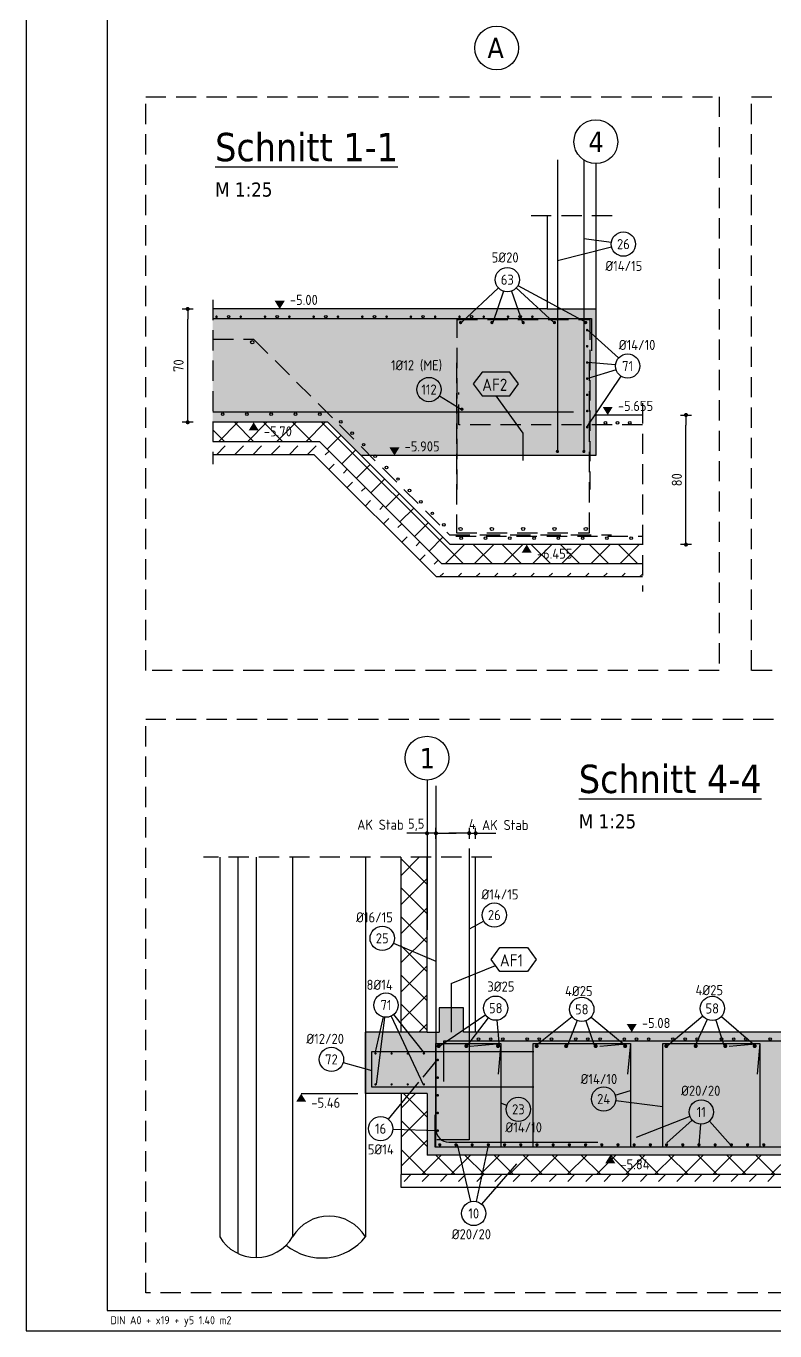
# Model space of a CAD drawing. Extents: x -59 to 99, y -34 to 56.
# Drawn here: x 0 to 9.24, y 0 to 16.12 of the extents above; entities that cross this region are included whole.
import ezdxf
from ezdxf.enums import TextEntityAlignment as Align

# ---------------------------------------------------------------- set-up
doc = ezdxf.new("R2010")
doc.units = 0
doc.header["$LTSCALE"] = 0.5
for name, pattern in [('AUSGEZOGEN', [1000.01, 1000, 0.01]), ('DASHED', [0.75, 0.5, -0.25]), ('GESTRICHELT', [0.75, 0.5, -0.25]), ('STRICHLINIE', [0.75, 0.5, -0.25])]:
    doc.linetypes.add(name, pattern=pattern)
for name, color, linetype in [('ACHSEN', 7, 'Continuous'), ('AFB', 7, 'Continuous'), ('AFU', 7, 'Continuous'), ('BETON', 7, 'Continuous'), ('DETAIL', 7, 'Continuous'), ('grau_mittel', 7, 'Continuous'), ('HILFE', 7, 'Continuous'), ('koten', 7, 'Continuous'), ('MASSE', 7, 'Continuous'), ('RAHMEN', 7, 'Continuous'), ('RND', 7, 'Continuous'), ('SFP_Achsen', 7, 'Continuous'), ('SFP_Dämmung', 7, 'Continuous'), ('SFP_Hilfe', 7, 'Continuous'), ('TEXT', 7, 'Continuous'), ('Verbau', 7, 'Continuous')]:
    doc.layers.add(name, color=color, linetype=linetype)
doc.styles.add('helv', font='tahoma.ttf')
doc.styles.add('txt', font='isocp.shx')
doc.linetypes.add('AFU_50L', pattern='A,0.75,["/",Standard,S=0.2,R=0,X=-0.01,Y=-0.1],0.07,["/",Standard,S=0.2,R=0,X=-0.01,Y=-0.1],0.75', length=1.57)
doc.linetypes.add('AFU_50M', pattern='A,0.45,["/",Standard,S=0.2,R=0,X=-0.01,Y=-0.1],0.07,["/",Standard,S=0.2,R=0,X=-0.01,Y=-0.1],0.45', length=0.97)
doc.dimstyles.new('DOT_I', dxfattribs={"dimscale": 0.5, "dimtxt": 0.25, "dimasz": 0.25, "dimexe": 0.1, "dimexo": 0.3, "dimgap": 0.1, "dimtad": 1, "dimdec": 3, "dimzin": 3, "dimtxsty": 'txt', "dimblk": 'DOT', "dimblk1": 'DOT', "dimblk2": 'DOT', "dimsah": 1, "dimcen": 0.1, "dimse1": 1, "dimse2": 1, "dimazin": 0, "dimtfac": 1, "dimtdec": 4, "dimtix": 1, "dimtmove": 2, "dimatfit": 3, "dimfxl": 0, "dimtvp": 1, "dimtolj": 1, "dimtzin": 0, "dimarcsym": 0})
pattern_1 = [(225, (-24.18365, 12.73367), (0.1796051, -0.1796051), []), (315, (-24.18365, 12.73367), (0.1796051, 0.1796051), [])]

# ---------------------------------------------------------------- blocks, each defined once
blk = doc.blocks.new('okrd_o')
at = {"layer": 'koten', "color": 7, "linetype": 'Continuous'}
blk.add_solid([(-0.125, 0.202), (0.125, 0.202), (0, 0)], dxfattribs=at)
at = {"layer": 'koten', "style": 'txt'}
blk.add_attdef('OKRD', (0.25, 0.1), '', height=0.25, dxfattribs=at)
blk = doc.blocks.new('okrd_u')
at = {"layer": 'koten', "color": 7, "linetype": 'Continuous'}
blk.add_solid([(-0.125, -0.202), (0.125, -0.202), (0, 0)], dxfattribs=at)
at = {"layer": 'koten', "style": 'txt'}
blk.add_attdef('OKRD', (0.25, -0.35), '', height=0.25, dxfattribs=at)
blk = doc.blocks.new('DOT')
at = {"layer": 'MASSE', "color": 7, "linetype": 'Continuous'}
for p, q in [((0, 0), (-1, 0)), ((0, 0.54), (0, -0.54))]:
    blk.add_line(p, q, dxfattribs=at)
at = {"layer": 'MASSE', "color": 7, "linetype": 'Continuous', "const_width": 0.2}
blk.add_lwpolyline([(-0.1, 0, 1), (0.1, 0, 1)], format="xyb", close=True, dxfattribs=at)
blk = doc.blocks.new('*D71')
at = {"layer": 'Defpoints', "color": 0, "linetype": 'AUSGEZOGEN', "transparency": 16777216}
for p in [(8.147, 11.313), (8.147, 11.313), (8.147, 9.713)]:
    blk.add_point(p, dxfattribs=at)
at = {"layer": 'MASSE', "color": 0, "linetype": 'AUSGEZOGEN', "lineweight": -2, "transparency": 16777216}
blk.add_line((8.147, 9.838), (8.147, 11.188), dxfattribs=at)
at = {"layer": 'MASSE', "color": 0, "linetype": 'AUSGEZOGEN', "lineweight": -2, "transparency": 16777216, "xscale": 0.125, "yscale": 0.125, "zscale": 0.125}
for p, rotation in [((8.147, 11.313), 90), ((8.147, 9.713), 270)]:
    blk.add_blockref('DOT', p, dxfattribs=dict(at, rotation=rotation))
at = {"layer": 'MASSE', "color": 0, "linetype": 'AUSGEZOGEN', "transparency": 16777216, "insert": (8.034, 10.513), "char_height": 0.125, "attachment_point": 5, "rotation": 90, "style": 'txt'}
blk.add_mtext('\\A1;80', dxfattribs=at)
blk = doc.blocks.new('*D72')
at = {"layer": 'Defpoints', "color": 0, "linetype": 'AUSGEZOGEN', "transparency": 16777216}
for p in [(1.995, 12.623), (1.995, 12.623), (1.995, 11.223)]:
    blk.add_point(p, dxfattribs=at)
at = {"layer": 'MASSE', "color": 0, "linetype": 'AUSGEZOGEN', "lineweight": -2, "transparency": 16777216}
blk.add_line((1.995, 11.348), (1.995, 12.498), dxfattribs=at)
at = {"layer": 'MASSE', "color": 0, "linetype": 'AUSGEZOGEN', "lineweight": -2, "transparency": 16777216, "xscale": 0.125, "yscale": 0.125, "zscale": 0.125}
for p, rotation in [((1.995, 12.623), 90), ((1.995, 11.223), 270)]:
    blk.add_blockref('DOT', p, dxfattribs=dict(at, rotation=rotation))
at = {"layer": 'MASSE', "color": 0, "linetype": 'AUSGEZOGEN', "transparency": 16777216, "insert": (1.882, 11.923), "char_height": 0.125, "attachment_point": 5, "rotation": 90, "style": 'txt'}
blk.add_mtext('\\A1;70', dxfattribs=at)
blk = doc.blocks.new('RND_HIN')
at = {"layer": 'RND', "color": 7, "linetype": 'Continuous'}
blk.add_circle((0, 0), 0.3, dxfattribs=at)
at = {"layer": 'RND', "color": 7, "linetype": 'Continuous', "style": 'txt'}
blk.add_attdef('POSI', text='', height=0.25, dxfattribs=at).set_placement((0, 0), align=Align.MIDDLE)
blk = doc.blocks.new('A0-19-5')
at = {"layer": 'RAHMEN'}
blk.add_line((0, 89.1), (0, 0), dxfattribs=at)
at = {"layer": 'RAHMEN', "color": 5}
for p, q in [((2, 88.6), (2, 0.5)), ((2, 0.5), (137.4, 0.5))]:
    blk.add_line(p, q, dxfattribs=at)
at = {"layer": 'RAHMEN', "color": 7, "linetype": 'Continuous'}
blk.add_line((0, 0), (137.9, 0), dxfattribs=at)
at = {"layer": 'RAHMEN', "color": 7, "style": 'txt'}
blk.add_text('DIN A0 + x19 + y5 1.40 m2', height=0.2, dxfattribs=at).set_placement((2.083, 0.164))
blk = doc.blocks.new('*D129')
at = {"layer": 'Defpoints', "color": 0, "linetype": 'AUSGEZOGEN', "transparency": 16777216}
for p in [(4.95, 6.147), (4.95, 6.147), (5.06, 6.147)]:
    blk.add_point(p, dxfattribs=at)
at = {"layer": 'MASSE', "color": 0, "linetype": 'AUSGEZOGEN', "lineweight": -2, "transparency": 16777216}
for p, q in [((4.825, 6.147), (4.7, 6.147)), ((5.06, 6.147), (4.95, 6.147)), ((5.185, 6.147), (5.31, 6.147))]:
    blk.add_line(p, q, dxfattribs=at)
at = {"layer": 'MASSE', "color": 0, "linetype": 'AUSGEZOGEN', "lineweight": -2, "transparency": 16777216, "xscale": 0.125, "yscale": 0.125, "zscale": 0.125}
blk.add_blockref('DOT', (4.95, 6.147), dxfattribs=at)
at = {"layer": 'MASSE', "color": 0, "linetype": 'AUSGEZOGEN', "lineweight": -2, "transparency": 16777216, "xscale": 0.125, "yscale": 0.125, "zscale": 0.125, "rotation": 180}
blk.add_blockref('DOT', (5.06, 6.147), dxfattribs=at)
at = {"layer": 'MASSE', "color": 0, "linetype": 'AUSGEZOGEN', "transparency": 16777216, "insert": (4.816, 6.251), "char_height": 0.125, "attachment_point": 5, "style": 'txt'}
blk.add_mtext('\\A1;5,5', dxfattribs=at)
blk = doc.blocks.new('*D130')
at = {"layer": 'Defpoints', "color": 0, "linetype": 'AUSGEZOGEN', "transparency": 16777216}
for p in [(5.47, 6.147), (5.55, 6.147), (5.55, 6.147)]:
    blk.add_point(p, dxfattribs=at)
at = {"layer": 'MASSE', "color": 0, "linetype": 'AUSGEZOGEN', "lineweight": -2, "transparency": 16777216}
for p, q in [((5.345, 6.147), (5.22, 6.147)), ((5.47, 6.147), (5.55, 6.147)), ((5.675, 6.147), (5.8, 6.147))]:
    blk.add_line(p, q, dxfattribs=at)
at = {"layer": 'MASSE', "color": 0, "linetype": 'AUSGEZOGEN', "lineweight": -2, "transparency": 16777216, "xscale": 0.125, "yscale": 0.125, "zscale": 0.125}
blk.add_blockref('DOT', (5.47, 6.147), dxfattribs=at)
at = {"layer": 'MASSE', "color": 0, "linetype": 'AUSGEZOGEN', "lineweight": -2, "transparency": 16777216, "xscale": 0.125, "yscale": 0.125, "zscale": 0.125, "rotation": 180}
blk.add_blockref('DOT', (5.55, 6.147), dxfattribs=at)
at = {"layer": 'MASSE', "color": 0, "linetype": 'AUSGEZOGEN', "transparency": 16777216, "insert": (5.51, 6.26), "char_height": 0.125, "attachment_point": 5, "style": 'txt'}
blk.add_mtext('\\A1;4', dxfattribs=at)

msp = doc.modelspace()

# ---------------------------------------------------------------- hatches: boundary and pattern name
at = {"layer": 'grau_mittel'}
for points in [[(7.03401, 10.81265), (7.03401, 11.31265), (7.03401, 12.62265), (6.43401, 12.62265), (2.30354, 12.62265), (2.30354, 11.22265), (3.72401, 11.22265), (4.13401, 10.81265)], [(5.54982, 3.69071), (5.39982, 3.69071), (5.39982, 3.99071), (5.09982, 3.99071), (5.09982, 3.69071), (4.94982, 3.69071), (4.18982, 3.69071), (4.18982, 2.93071), (4.94982, 2.93071), (4.94982, 2.17071), (13.84981, 2.17071), (14.12981, 2.45071), (16.19537, 2.45071), (16.19537, 3.69071)]]:
    msp.add_hatch(color=61, dxfattribs=at).paths.add_polyline_path(points)
at = {"layer": 'SFP_Dämmung', "linetype": 'AUSGEZOGEN'}
h = msp.add_hatch(dxfattribs=at)
h.set_pattern_fill('ANSI37', color=171, scale=0.08, angle=-180, style=0, double=1)
h.set_pattern_definition([(225, (16.6016, 8.68672), (0.179605, -0.179605), []), (315, (16.6016, 8.68672), (0.179605, 0.179605), [])])
h.paths.add_polyline_path([(2.02758, 11.01929), (2.43654, 11.01929), (2.43654, 11.19588), (2.02758, 11.19588)], flags=24)
h.paths.add_polyline_path([(8.36639, 9.5079), (8.88321, 9.5079), (8.88321, 9.69283), (8.36639, 9.69283)], flags=24)
h.paths.add_polyline_path([(7.60881, 9.47265), (7.60881, 9.71265), (5.23401, 9.71265), (3.72401, 11.22265), (2.30354, 11.22265), (2.30354, 10.98265), (3.6246, 10.98265), (5.1346, 9.47265)])
at = {"layer": 'SFP_Dämmung'}
h = msp.add_hatch(dxfattribs=at)
h.set_pattern_fill('ANSI37', color=171, scale=0.08, angle=-180, style=0, double=1)
h.set_pattern_definition(pattern_1)
h.paths.add_polyline_path([(4.62982, 3.78895), (4.70789, 3.69071), (4.94982, 3.69071), (4.94982, 4.6137), (4.62982, 4.75017)])
h.paths.add_polyline_path([(4.62982, 4.75017), (4.94982, 4.6137), (4.94982, 5.85071), (4.62982, 5.85071)])
h = msp.add_hatch(dxfattribs=at)
h.set_pattern_fill('ANSI37', color=171, scale=0.08, angle=-180, style=0, double=1)
h.set_pattern_definition(pattern_1)
h.paths.add_polyline_path([(14.22922, 2.21071), (16.19537, 2.21071), (16.19537, 2.45071), (14.12981, 2.45071), (13.84981, 2.17071), (4.94982, 2.17071), (4.94982, 2.93071), (4.62982, 2.93071), (4.62982, 1.93071), (13.94922, 1.93071)])
h.paths.add_polyline_path([(15.08683, 2.24735), (15.49579, 2.24735), (15.49579, 2.42394), (15.08683, 2.42394)], flags=24)
h.paths.add_polyline_path([(7.32628, 1.96736), (7.74762, 1.96736), (7.74762, 2.14388), (7.32628, 2.14388)], flags=24)
at = {"layer": 'SFP_Hilfe', "linetype": 'AUSGEZOGEN'}
h = msp.add_hatch(dxfattribs=at)
h.set_pattern_fill('DASH', color=171, scale=0.05, angle=-135, double=1)
h.set_pattern_definition([(225, (16.60161, 8.68672), (-2e-16, -0.2245064), [0.15875, -0.15875])])
h.paths.add_polyline_path([(7.60881, 9.31265), (7.60881, 9.47265), (5.1346, 9.47265), (3.6246, 10.98265), (2.30354, 10.98265), (2.30354, 10.82265), (3.55833, 10.82265), (5.06833, 9.31265)])
at = {"layer": 'SFP_Hilfe'}
h = msp.add_hatch(dxfattribs=at)
h.set_pattern_fill('DASH', color=171, scale=0.05, angle=-135, double=1)
h.set_pattern_definition([(225, (-24.18365, 12.73367), (-2e-16, -0.2245064), [0.15875, -0.15875])])
h.paths.add_polyline_path([(4.62982, 1.93071), (4.62982, 1.77071), (14.0155, 1.77071), (14.2955, 2.05071), (16.19537, 2.05071), (16.19537, 2.21071), (14.22922, 2.21071), (13.94922, 1.93071)])

# ---------------------------------------------------------------- linework, layer by layer
at = {"layer": 'ACHSEN', "color": 140, "linetype": 'AUSGEZOGEN'}
for p, q in [((7.03401, 14.4176), (7.03401, 13.20541)), ((4.94982, 6.80426), (4.94982, 4.95236))]:
    msp.add_line(p, q, dxfattribs=at)
at = {"layer": 'AFB', "color": 1, "linetype": 'AUSGEZOGEN'}
msp.add_line((6.13401, 11.08665), (6.13401, 10.75265), dxfattribs=at)
for points in [[(5.62886, 11.84409), (5.52041, 11.69626), (5.62886, 11.54843), (5.97047, 11.54843), (6.07892, 11.69626), (5.97047, 11.84409)], [(6.19041, 4.73495), (6.29885, 4.58712), (6.19041, 4.43929), (5.84879, 4.43929), (5.74035, 4.58712), (5.84879, 4.73495)]]:
    msp.add_lwpolyline(points, close=True, dxfattribs=at)
at = {"layer": 'AFU', "color": 8, "linetype": 'AFU_50M'}
for p, q in [((6.43401, 12.62265), (7.03401, 12.62265)), ((7.03401, 11.31265), (7.03401, 10.81265))]:
    msp.add_line(p, q, dxfattribs=at)
at = {"layer": 'AFU', "color": 8, "linetype": 'AFU_50L'}
msp.add_line((7.03401, 10.81265), (4.13401, 10.81265), dxfattribs=at)
at = {"layer": 'AFU', "color": 1, "linetype": 'AUSGEZOGEN'}
msp.add_line((5.24982, 4.29071), (5.24982, 3.69071), dxfattribs=at)
at = {"layer": 'AFU', "color": 8, "linetype": 'AUSGEZOGEN'}
for p, q in [((5.09982, 3.99071), (5.09982, 3.69071)), ((5.39982, 3.99071), (5.09982, 3.99071)), ((5.39982, 3.69071), (5.39982, 3.99071)), ((4.94982, 3.69071), (5.09982, 3.69071)), ((5.54982, 3.69071), (5.39982, 3.69071))]:
    msp.add_line(p, q, dxfattribs=at)
at = {"layer": 'BETON', "color": 6, "linetype": 'AUSGEZOGEN'}
for p, q in [((6.43401, 13.77366), (6.43401, 12.62265)), ((7.03401, 13.77366), (7.03401, 11.31265)), ((6.43401, 12.62265), (2.30354, 12.62265)), ((7.60881, 11.31265), (7.03401, 11.31265)), ((3.72401, 11.22265), (2.30354, 11.22265)), ((5.23401, 9.71265), (3.72401, 11.22265)), ((7.60881, 9.71265), (5.23401, 9.71265)), ((4.94982, 3.69071), (4.94982, 5.85071)), ((5.54982, 3.69071), (5.54982, 5.85071)), ((4.18982, 2.93071), (4.18982, 3.69071)), ((4.94982, 3.69071), (4.18982, 3.69071)), ((16.19537, 3.69071), (5.54982, 3.69071)), ((4.94982, 2.93071), (4.18982, 2.93071)), ((4.94982, 2.93071), (4.94982, 2.17071)), ((13.84981, 2.17071), (4.94982, 2.17071))]:
    msp.add_line(p, q, dxfattribs=at)
at = {"layer": 'DETAIL', "color": 102, "linetype": 'STRICHLINIE'}
for points in [[(1.47615, 8.15658), (1.47615, 15.24442), (8.5551, 15.24442), (8.5551, 8.15658)], [(8.9551, 8.15658), (8.9551, 15.24442), (18.20964, 15.24442), (18.20964, 8.15658)], [(1.47615, 0.46875), (1.47615, 7.55658), (18.40964, 7.55658), (18.40964, 0.46875)]]:
    msp.add_lwpolyline(points, close=True, dxfattribs=at)
at = {"layer": 'HILFE', "color": 102, "linetype": 'AUSGEZOGEN'}
for p, q in [((5.79966, 11.54843), (6.13401, 11.08665)), ((3.6246, 10.98265), (2.30354, 10.98265)), ((5.1346, 9.47265), (3.6246, 10.98265)), ((3.55833, 10.82265), (2.30354, 10.82265)), ((5.06833, 9.31265), (3.55833, 10.82265)), ((7.60881, 9.47265), (5.1346, 9.47265)), ((7.60881, 9.31265), (5.06833, 9.31265)), ((4.62982, 3.69071), (4.62982, 5.85071)), ((5.24982, 4.29071), (5.79457, 4.5132)), ((3.39608, 2.93071), (4.09474, 2.93071)), ((4.62982, 2.93071), (4.62982, 1.93071)), ((4.62982, 1.77071), (4.62982, 1.93071)), ((13.94922, 1.93071), (4.62982, 1.93071)), ((14.0155, 1.77071), (4.62982, 1.77071))]:
    msp.add_line(p, q, dxfattribs=at)
at = {"layer": 'RND', "color": 102, "linetype": 'AUSGEZOGEN'}
for p, q in [((7.2288, 13.38714), (6.55974, 13.21865)), ((7.22554, 13.44331), (6.88629, 13.48787)), ((6.07292, 12.91305), (6.91989, 12.45462)), ((5.83141, 12.88204), (5.374, 12.45462)), ((5.89263, 12.84247), (5.76047, 12.45462)), ((5.99068, 12.84291), (6.12694, 12.45462)), ((6.05109, 12.88256), (6.51342, 12.45462)), ((7.31509, 12.01799), (6.9348, 12.36194)), ((7.27695, 11.93092), (6.9348, 11.96194)), ((7.34269, 11.79287), (6.9188, 11.16194)), ((7.28332, 11.87215), (6.9348, 11.76194)), ((5.10181, 11.54916), (5.37075, 11.38434)), ((5.64998, 5.06259), (5.46982, 4.96131)), ((4.53465, 4.79076), (5.05982, 4.56678)), ((4.4096, 3.87769), (4.30623, 3.42638)), ((4.42442, 3.87507), (4.32023, 3.04439)), ((4.50695, 3.88818), (4.90396, 3.04439)), ((4.53642, 3.90647), (4.91796, 3.42638)), ((5.67381, 3.90222), (5.10592, 3.51858)), ((6.743, 3.87819), (6.29059, 3.51858)), ((6.97605, 3.87597), (7.40853, 3.51858)), ((8.35635, 3.88688), (7.91559, 3.51858)), ((8.58491, 3.88494), (9.00853, 3.51858)), ((5.70627, 3.86759), (5.43604, 3.51858)), ((5.81125, 3.83677), (5.83926, 3.51858)), ((6.80488, 3.83218), (6.6799, 3.51858)), ((6.91005, 3.82997), (7.01921, 3.51858)), ((8.40807, 3.84711), (8.2549, 3.51858)), ((8.51693, 3.84012), (8.61921, 3.51858)), ((3.91444, 3.31348), (4.26982, 3.21532)), ((4.90121, 3.13522), (5.08194, 3.35477)), ((4.47233, 2.6142), (4.84778, 3.0703)), ((7.27311, 2.91041), (7.45982, 2.97136)), ((5.93604, 2.78606), (5.85982, 2.81253)), ((7.27933, 2.84502), (7.85982, 2.77153)), ((8.19574, 2.64883), (7.53284, 2.3885)), ((8.22352, 2.6037), (7.90935, 2.32288)), ((8.43532, 2.59183), (8.6972, 2.29884)), ((4.52691, 2.49309), (5.08194, 2.47343)), ((8.32495, 2.55403), (8.3072, 2.29884)), ((5.49209, 1.59674), (5.32447, 2.30249)), ((5.55875, 1.59735), (5.71029, 2.29126)), ((5.62494, 1.5642), (6.05678, 2.06289))]:
    msp.add_line(p, q, dxfattribs=at)
at = {"layer": 'RND', "color": 1, "linetype": 'AUSGEZOGEN'}
for points in [[(6.55974, 14.46333), (6.55974, 10.86333)], [(6.88629, 14.46333), (6.88629, 10.86333)], [(2.30354, 12.50545), (6.98211, 12.50545), (6.98211, 12.10545)], [(2.30354, 11.35356), (6.75981, 11.35356)], [(5.46982, 5.95996), (5.46982, 2.35996), (5.06982, 2.35996)], [(5.48126, 3.51759), (5.85982, 3.55071), (5.85982, 2.27071), (5.05982, 2.27071), (5.05982, 3.55071), (5.85982, 3.55071), (5.8267, 3.17216)], [(16.19537, 3.58071), (5.15494, 3.58071), (5.15494, 3.08071)], [(7.08126, 3.51759), (7.45982, 3.55071), (7.45982, 2.27071), (6.25982, 2.27071), (6.25982, 3.55071), (7.45982, 3.55071), (7.4267, 3.17216)], [(8.68126, 3.51759), (9.05982, 3.55071), (9.05982, 2.27071), (7.85982, 2.27071), (7.85982, 3.55071), (9.05982, 3.55071), (9.0267, 3.17216)], [(6.26982, 3.01071), (4.26982, 3.01071), (4.26982, 3.45071), (6.26982, 3.45071)], [(15.58261, 3.5435), (15.08261, 3.5435), (13.80982, 2.27071), (5.04982, 2.27071), (5.04982, 2.67071)]]:
    msp.add_lwpolyline(points, dxfattribs=at)
at = {"layer": 'RND', "color": 7, "linetype": 'AUSGEZOGEN'}
for points, const_width in [([(2.3424, 12.52674, 1), (2.3584, 12.52674, 1)], 0.016), ([(2.6424, 12.52674, 1), (2.6584, 12.52674, 1)], 0.016), ([(2.9424, 12.52674, 1), (2.9584, 12.52674, 1)], 0.016), ([(3.2424, 12.52674, 1), (3.2584, 12.52674, 1)], 0.016), ([(3.5424, 12.52674, 1), (3.5584, 12.52674, 1)], 0.016), ([(3.8424, 12.52674, 1), (3.8584, 12.52674, 1)], 0.016), ([(4.1424, 12.52674, 1), (4.1584, 12.52674, 1)], 0.016), ([(4.4424, 12.52674, 1), (4.4584, 12.52674, 1)], 0.016), ([(4.7424, 12.52674, 1), (4.7584, 12.52674, 1)], 0.016), ([(5.0424, 12.52674, 1), (5.0584, 12.52674, 1)], 0.016), ([(5.3424, 12.52674, 1), (5.3584, 12.52674, 1)], 0.016), ([(5.354, 12.45462, 1), (5.374, 12.45462, 1)], 0.02), ([(5.6424, 12.52674, 1), (5.6584, 12.52674, 1)], 0.016), ([(5.74047, 12.45462, 1), (5.76047, 12.45462, 1)], 0.02), ([(5.9424, 12.52674, 1), (5.9584, 12.52674, 1)], 0.016), ([(6.12694, 12.45462, 1), (6.14694, 12.45462, 1)], 0.02), ([(6.2424, 12.52674, 1), (6.2584, 12.52674, 1)], 0.016), ([(6.51342, 12.45462, 1), (6.53342, 12.45462, 1)], 0.02), ([(6.89989, 12.45462, 1), (6.91989, 12.45462, 1)], 0.02), ([(6.9188, 12.36194, 1), (6.9348, 12.36194, 1)], 0.016), ([(6.9188, 12.16194, 1), (6.9348, 12.16194, 1)], 0.016), ([(6.9188, 11.96194, 1), (6.9348, 11.96194, 1)], 0.016), ([(6.9188, 11.76194, 1), (6.9348, 11.76194, 1)], 0.016), ([(6.9188, 11.56194, 1), (6.9348, 11.56194, 1)], 0.016), ([(5.37075, 11.38434, 1), (5.39075, 11.38434, 1)], 0.02), ([(6.9188, 11.36194, 1), (6.9348, 11.36194, 1)], 0.016), ([(6.9188, 11.16194, 1), (6.9348, 11.16194, 1)], 0.016), ([(6.54974, 10.86333, 1), (6.56974, 10.86333, 1)], 0.02), ([(6.87629, 10.86333, 1), (6.89629, 10.86333, 1)], 0.02), ([(4.30623, 3.42638, 1), (4.32023, 3.42638, 1)], 0.014), ([(4.50547, 3.42638, 1), (4.51947, 3.42638, 1)], 0.014), ([(4.70472, 3.42638, 1), (4.71872, 3.42638, 1)], 0.014), ([(4.90396, 3.42638, 1), (4.91796, 3.42638, 1)], 0.014), ([(5.08092, 3.51858, 1), (5.10592, 3.51858, 1)], 0.025), ([(5.42354, 3.51858, 1), (5.44854, 3.51858, 1)], 0.025), ([(5.81426, 3.51858, 1), (5.83926, 3.51858, 1)], 0.025), ([(5.81426, 3.51858, 1), (5.83926, 3.51858, 1)], 0.025), ([(6.29059, 3.51858, 1), (6.31559, 3.51858, 1)], 0.025), ([(6.6549, 3.51858, 1), (6.6799, 3.51858, 1)], 0.025), ([(7.01921, 3.51858, 1), (7.04421, 3.51858, 1)], 0.025), ([(7.38353, 3.51858, 1), (7.40853, 3.51858, 1)], 0.025), ([(7.89059, 3.51858, 1), (7.91559, 3.51858, 1)], 0.025), ([(8.2549, 3.51858, 1), (8.2799, 3.51858, 1)], 0.025), ([(8.61921, 3.51858, 1), (8.64421, 3.51858, 1)], 0.025), ([(8.98353, 3.51858, 1), (9.00853, 3.51858, 1)], 0.025), ([(5.08194, 3.35477, 1), (5.08194, 3.33877, 1)], 0.016), ([(5.08194, 3.13643, 1), (5.08194, 3.12043, 1)], 0.016), ([(4.30623, 3.04439, 1), (4.32023, 3.04439, 1)], 0.014), ([(4.50547, 3.04439, 1), (4.51947, 3.04439, 1)], 0.014), ([(4.70472, 3.04439, 1), (4.71872, 3.04439, 1)], 0.014), ([(4.90396, 3.04439, 1), (4.91796, 3.04439, 1)], 0.014), ([(5.08194, 2.9181, 1), (5.08194, 2.9021, 1)], 0.016), ([(5.08194, 2.69976, 1), (5.08194, 2.68376, 1)], 0.016), ([(5.08194, 2.48143, 1), (5.08194, 2.46543, 1)], 0.016), ([(5.0972, 2.29884, 1), (5.1172, 2.29884, 1)], 0.02), ([(5.2972, 2.29884, 1), (5.3172, 2.29884, 1)], 0.02), ([(5.4972, 2.29884, 1), (5.5172, 2.29884, 1)], 0.02), ([(5.6972, 2.29884, 1), (5.7172, 2.29884, 1)], 0.02), ([(5.8972, 2.29884, 1), (5.9172, 2.29884, 1)], 0.02), ([(6.0972, 2.29884, 1), (6.1172, 2.29884, 1)], 0.02), ([(6.2972, 2.29884, 1), (6.3172, 2.29884, 1)], 0.02), ([(6.4972, 2.29884, 1), (6.5172, 2.29884, 1)], 0.02), ([(6.6972, 2.29884, 1), (6.7172, 2.29884, 1)], 0.02), ([(6.8972, 2.29884, 1), (6.9172, 2.29884, 1)], 0.02), ([(7.0972, 2.29884, 1), (7.1172, 2.29884, 1)], 0.02), ([(7.2972, 2.29884, 1), (7.3172, 2.29884, 1)], 0.02), ([(7.4972, 2.29884, 1), (7.5172, 2.29884, 1)], 0.02), ([(7.6972, 2.29884, 1), (7.7172, 2.29884, 1)], 0.02), ([(7.8972, 2.29884, 1), (7.9172, 2.29884, 1)], 0.02), ([(8.0972, 2.29884, 1), (8.1172, 2.29884, 1)], 0.02), ([(8.2972, 2.29884, 1), (8.3172, 2.29884, 1)], 0.02), ([(8.4972, 2.29884, 1), (8.5172, 2.29884, 1)], 0.02), ([(8.6972, 2.29884, 1), (8.7172, 2.29884, 1)], 0.02), ([(8.8972, 2.29884, 1), (8.9172, 2.29884, 1)], 0.02), ([(9.0972, 2.29884, 1), (9.1172, 2.29884, 1)], 0.02)]:
    msp.add_lwpolyline(points, format="xyb", close=True, dxfattribs=dict(at, const_width=const_width))
at = {"layer": 'RND', "color": 7, "linetype": 'GESTRICHELT'}
for points in [[(5.32093, 10.39167), (5.32093, 12.49167), (6.96093, 12.49167), (6.96093, 10.39167)], [(2.30885, 12.25095), (2.80885, 12.25095), (5.22715, 9.83265), (7.22715, 9.83265)], [(5.31401, 11.95823), (5.31401, 9.85823), (6.95401, 9.85823), (6.95401, 11.95823)], [(7.60881, 11.19256), (5.34093, 11.19256), (5.34093, 11.59256)], [(5.30582, 9.81466), (7.60881, 9.81466)]]:
    msp.add_lwpolyline(points, dxfattribs=at)
at = {"layer": 'RND', "color": 1, "linetype": 'AUSGEZOGEN'}
msp.add_lwpolyline([(5.05982, 6.73056), (5.05982, 2.49056, 0.41421356), (5.21982, 2.33056), (7.05982, 2.33056)], format="xyb", dxfattribs=at)
at = {"layer": 'RND', "color": 7, "linetype": 'AUSGEZOGEN'}
for centre, radius in [((2.5004, 12.52674), 0.016), ((3.1004, 12.52674), 0.016), ((3.7004, 12.52674), 0.016), ((4.3004, 12.52674), 0.016), ((4.9004, 12.52674), 0.016), ((5.5004, 12.52674), 0.016), ((6.1004, 12.52674), 0.016), ((2.79124, 12.21226), 0.02), ((2.42632, 11.32433), 0.016), ((2.72632, 11.32433), 0.016), ((3.02632, 11.32433), 0.016), ((3.32632, 11.32433), 0.016), ((3.62632, 11.32433), 0.016), ((3.88433, 11.22959), 0.016), ((7.15212, 11.21665), 0.016), ((7.45212, 11.21665), 0.016), ((4.02575, 11.08816), 0.016), ((4.16717, 10.94674), 0.016), ((4.30859, 10.80532), 0.016), ((4.45001, 10.6639), 0.016), ((4.59143, 10.52248), 0.016), ((4.73285, 10.38106), 0.016), ((4.87428, 10.23964), 0.016), ((5.0157, 10.09821), 0.016), ((5.15712, 9.95679), 0.016), ((5.364, 9.9052), 0.02), ((5.75047, 9.9052), 0.02), ((6.13694, 9.9052), 0.02), ((6.52342, 9.9052), 0.02), ((6.90989, 9.9052), 0.02), ((5.37092, 9.7921), 0.016), ((5.67092, 9.7921), 0.016), ((5.97092, 9.7921), 0.016), ((6.27092, 9.7921), 0.016), ((6.57092, 9.7921), 0.016), ((6.87092, 9.7921), 0.016), ((7.17092, 9.7921), 0.016), ((7.47092, 9.7921), 0.016), ((5.58584, 3.60471), 0.016), ((5.88584, 3.60471), 0.016), ((6.18584, 3.60471), 0.016), ((6.48584, 3.60471), 0.016), ((6.78584, 3.60471), 0.016), ((7.08584, 3.60471), 0.016), ((7.38584, 3.60471), 0.016), ((7.68584, 3.60471), 0.016), ((7.98584, 3.60471), 0.016), ((8.28584, 3.60471), 0.016), ((8.58584, 3.60471), 0.016), ((8.88584, 3.60471), 0.016), ((9.18584, 3.60471), 0.016)]:
    msp.add_circle(centre, radius, dxfattribs=at)
at = {"layer": 'RND', "color": 102, "linetype": 'AUSGEZOGEN'}
for centre in [(7.30212, 11.21665), (5.73584, 3.60471), (6.33584, 3.60471), (6.93584, 3.60471), (7.53584, 3.60471), (8.13584, 3.60471), (8.73584, 3.60471)]:
    msp.add_circle(centre, 0.016, dxfattribs=at)
at = {"layer": 'SFP_Achsen', "color": 7, "linetype": 'AUSGEZOGEN'}
for centre in [(5.81012, 15.84625), (7.03401, 14.68808), (4.94982, 7.07474)]:
    msp.add_circle(centre, 0.27048, dxfattribs=at)
at = {"layer": 'SFP_Hilfe', "color": 102, "linetype": 'DASHED'}
for p, q in [((7.23401, 13.77366), (6.23401, 13.77366)), ((2.30354, 12.73424), (2.30354, 10.70669)), ((7.60881, 11.45749), (7.60881, 9.1342)), ((5.74982, 5.85071), (2.18982, 5.85071))]:
    msp.add_line(p, q, dxfattribs=at)
at = {"layer": 'Verbau', "color": 171}
for p, q in [((2.38982, 5.85071), (2.38982, 1.16189)), ((2.61482, 5.85071), (2.61482, 0.95733, -0.06584)), ((2.83982, 5.85071), (2.83982, 0.9066, -0.08217)), ((3.28982, 5.85071), (3.28982, 1.16189)), ((4.18982, 5.85071), (4.18982, 1.16189))]:
    msp.add_line(p, q, dxfattribs=at)
for centre, radius, start, end in [((3.73982, 0.89295), 0.52424, 30.864818, 149.135182), ((2.83982, 1.43084), 0.52424, 210.864818, 329.135182), ((3.65058, 1.58813), 0.68735, 230.18929, 321.675634)]:
    msp.add_arc(centre, radius, start, end, dxfattribs=at)

# ---------------------------------------------------------------- block references
at = {"layer": 'koten', "color": 7, "linetype": 'DASHED', "xscale": 0.5, "yscale": 0.5, "zscale": 0.5}
for p, values in [((3.13123, 12.62265), {'OKRD': '-5.00'}), ((7.18044, 11.31265), {'OKRD': '-5.655'}), ((4.54772, 10.81265), {'OKRD': '-5.905'}), ((7.47698, 3.69071), {'OKRD': '-5.08'})]:
    msp.add_blockref('okrd_o', p, dxfattribs=at).add_auto_attribs(values)
at = {"layer": 'koten', "color": 7, "linetype": 'AUSGEZOGEN', "xscale": 0.5, "yscale": 0.5, "zscale": 0.5}
for p, values in [((2.80968, 11.22265), {'OKRD': '-5.70'}), ((6.18058, 9.71265), {'OKRD': '-6.455'}), ((3.39608, 2.93071), {'OKRD': '-5.46'}), ((7.21195, 2.17071), {'OKRD': '-5.84'})]:
    msp.add_blockref('okrd_u', p, dxfattribs=at).add_auto_attribs(values)
at = {"layer": 'RAHMEN', "color": 1, "linetype": 'AUSGEZOGEN', "xscale": 0.5, "yscale": 0.5, "zscale": 0.5}
msp.add_blockref('A0-19-5', (0, 0), dxfattribs=at)
at = {"layer": 'RND', "color": 7, "linetype": 'AUSGEZOGEN', "xscale": 0.5, "yscale": 0.5, "zscale": 0.5}
for p, values in [((7.37426, 13.42377), {'POSI': '26'}), ((5.94101, 12.98445), {'POSI': '63'}), ((7.42634, 11.91738), {'POSI': '71'}), ((4.97392, 11.62754), {'POSI': '112'}), ((5.78073, 5.13609), {'POSI': '26'}), ((4.39667, 4.8496), {'POSI': '25'}), ((4.44309, 4.02391), {'POSI': '71'}), ((5.7981, 3.98619), {'POSI': '58'}), ((6.86042, 3.97152), {'POSI': '58'}), ((8.47145, 3.98306), {'POSI': '58'}), ((3.76986, 3.35342), {'POSI': '72'}), ((7.13052, 2.86386), {'POSI': '24'}), ((6.07774, 2.73684), {'POSI': '23'}), ((8.33536, 2.70366), {'POSI': '11'}), ((4.377, 2.49839), {'POSI': '16'}), ((5.52675, 1.4508), {'POSI': '10'})]:
    msp.add_blockref('RND_HIN', p, dxfattribs=at).add_auto_attribs(values)

# ---------------------------------------------------------------- texts
at = {"layer": 'AFB', "color": 7, "linetype": 'AUSGEZOGEN', "style": 'txt'}
for s, p in [('AF2', (5.631, 11.61148)), ('AF1', (5.84918, 4.50234))]:
    msp.add_text(s, height=0.15, dxfattribs=at).set_placement(p)
at = {"layer": 'SFP_Achsen', "color": 6, "linetype": 'AUSGEZOGEN', "style": 'helv'}
for s, p in [('A', (5.69607, 15.72187)), ('4', (6.9434, 14.56188)), ('1', (4.8592, 6.94854))]:
    msp.add_text(s, height=0.25, dxfattribs=at).set_placement(p)
at = {"layer": 'TEXT', "color": 5, "linetype": 'AUSGEZOGEN', "style": 'helv'}
for s, p in [('%%USchnitt 1-1', (2.33426, 14.44765)), ('%%uSchnitt 4-4', (6.82426, 6.6438))]:
    msp.add_text(s, height=0.35, dxfattribs=at).set_placement(p)
at = {"layer": 'TEXT', "color": 1, "linetype": 'AUSGEZOGEN', "style": 'helv'}
for p in [(2.33426, 14.01015), (6.82426, 6.2063)]:
    msp.add_text('M 1:25', height=0.175, dxfattribs=at).set_placement(p)
at = {"layer": 'TEXT', "color": 7, "linetype": 'AUSGEZOGEN', "style": 'txt'}
for s, p in [('5%%C20', (5.74781, 13.19625)), ('%%C14/15', (7.15116, 13.09194)), ('%%C14/10', (7.3172, 12.11631)), ('1%%C12 (ME)', (4.504, 11.86516)), ('AK Stab', (4.08835, 6.18959)), ('AK Stab', (5.62918, 6.18587)), ('%%C14/15', (5.62205, 5.32882)), ('%%C16/15', (4.07422, 5.04609)), ('8%%C14', (4.20315, 4.21207)), ('3%%C25', (5.69436, 4.19106)), ('4%%C25', (6.65384, 4.13483)), ('4%%C25', (8.26487, 4.14638)), ('%%C12/20', (3.45977, 3.54504)), ('%%C14/10', (6.84583, 3.04871)), ('%%C20/20', (8.0863, 2.9041)), ('%%C14/10', (5.91721, 2.45172)), ('5%%C14', (4.21851, 2.17948)), ('%%C20/20', (5.25462, 1.13162))]:
    msp.add_text(s, height=0.125, dxfattribs=at).set_placement(p)

# ---------------------------------------------------------------- dimensions: what is measured, and where the dimension line sits
at = {"layer": 'MASSE', "color": 7, "linetype": 'AUSGEZOGEN'}
for base, p1, p2, picture, middle in [((1.99467, 12.62265), (1.99467, 11.22265), (1.99467, 12.62265), '*D72', (1.88217, 11.92265)), ((8.14676, 11.31265), (8.14676, 9.71265), (8.14676, 11.31265), '*D71', (8.03426, 10.51265))]:
    dim = msp.add_linear_dim(base=base, p1=p1, p2=p2, angle=90, dimstyle='DOT_I', override={"dimdec": 0, "dimlfac": 50}, dxfattribs=at)
    dim.commit()
    dim.dimension.update_dxf_attribs({"geometry": picture, "text_midpoint": middle})
dim = msp.add_linear_dim(base=(4.94982, 6.14741), p1=(5.05982, 6.14741), p2=(4.94982, 6.14741), dimstyle='DOT_I', override={"dimdec": 1, "dimlfac": 50}, dxfattribs=at)
dim.commit()
dim.dimension.update_dxf_attribs({"geometry": '*D129', "text_midpoint": (4.81646, 6.25085), "dimtype": 160})
dim = msp.add_linear_dim(base=(5.54982, 6.14741), p1=(5.46982, 6.14741), p2=(5.54982, 6.14741), dimstyle='DOT_I', override={"dimdec": 0, "dimlfac": 50}, dxfattribs=at)
dim.commit()
dim.dimension.update_dxf_attribs({"geometry": '*D130', "text_midpoint": (5.50982, 6.25991)})

doc.saveas('drawing.dxf')
